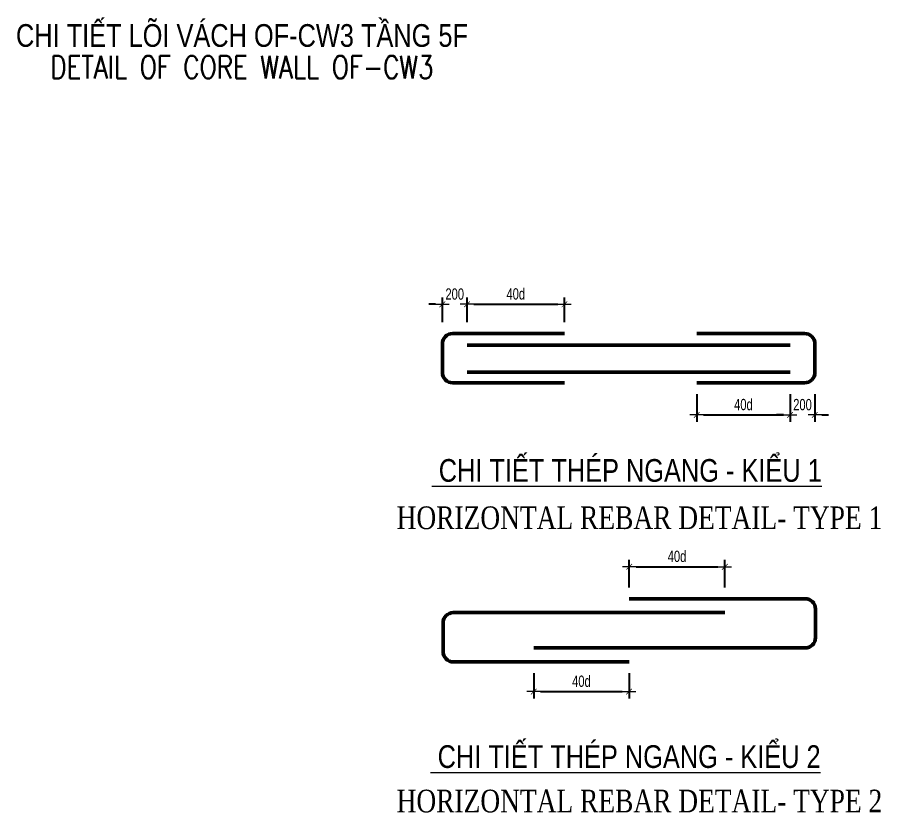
# Model space of a CAD drawing. Header units: millimetres. Extents: x 988833 to 1318015, y -9365 to 47591.
# Drawn here: x 1013425 to 1022943, y 22442 to 31203 of the extents above; entities that cross this region are included whole.
import ezdxf
from ezdxf.enums import TextEntityAlignment as Align

# ---------------------------------------------------------------- set-up
doc = ezdxf.new("R2010")
doc.units = ezdxf.units.MM
doc.header["$MEASUREMENT"] = 0
doc.layers.get('Defpoints').update_dxf_attribs({"color": 151, "lineweight": 9})
for name, color, linetype, lineweight in [('NDC_S_ANNO', 7, 'Continuous', 20), ('NDC_S_DIM', 1, 'Continuous', 15), ('NDC_S_ENG TITLE', 3, 'Continuous', 20), ('NDC_S_TEXT SYMBOL', 7, 'Continuous', 20), ('NDC_S_VN TEXT', 7, 'Continuous', 20), ('NDC_S_VN TITLE', 6, 'Continuous', 35)]:
    doc.layers.add(name, color=color, linetype=linetype, lineweight=lineweight)
doc.layers.add('Reinforcement', color=4, linetype='Continuous')
doc.styles.add('ARIAL', font='arial.ttf', dxfattribs={"width": 0.8})
doc.styles.add('NDC_ANNO', font='', dxfattribs={"width": 0.8})
doc.styles.add('NDC_DIM', font='', dxfattribs={"width": 0.75})
doc.styles.add('NDC_EN TXT', font='romans.shx', dxfattribs={"width": 0.8})
doc.styles.add('NDC_VIE TXT', font='arial.ttf', dxfattribs={"width": 0.8})
doc.styles.add('VNTIMEH', font='vntimeh.shx', dxfattribs={"width": 0.8, "bigfont": 'vns.shx'})
doc.styles.get('NDC_ANNO').set_extended_font_data('Dotum')
doc.styles.get('NDC_DIM').set_extended_font_data('Dotum')
doc.dimstyles.new('NDC_dim_50', dxfattribs={"dimscale": 50, "dimtxt": 2.5, "dimasz": 1.5, "dimexe": 1.5, "dimexo": 2.5, "dimgap": 1, "dimtad": 1, "dimdec": 0, "dimzin": 0, "dimdsep": 46, "dimtxsty": 'NDC_DIM', "dimblk": 'DIMMARK', "dimcen": 0.09, "dimdle": 1.2, "dimclrd": 1, "dimclre": 1, "dimclrt": 3, "dimadec": 0, "dimazin": 0, "dimtfac": 1, "dimtdec": 0, "dimtix": 1, "dimtofl": 0, "dimtmove": 0, "dimatfit": 3, "dimfxl": 6, "dimfxlon": 1, "dimtolj": 1, "dimtzin": 0, "dimarcsym": 0})

# ---------------------------------------------------------------- blocks, each defined once
blk = doc.blocks.new('DIMMARK')
at = {"layer": 'NDC_S_DIM', "color": 1}
blk.add_line((-1.5, 0), (1, 0), dxfattribs=at)
at = {"layer": 'NDC_S_DIM', "color": 2, "const_width": 0.1}
blk.add_lwpolyline([(-0.42, -0.42), (0.42, 0.42)], dxfattribs=at)
blk = doc.blocks.new('*D14')
at = {"layer": 'Defpoints', "color": 0, "transparency": 16777216}
for p in [(1019456.7, 28041.3), (1018383.1, 27719.6), (1019456.7, 27719.6)]:
    blk.add_point(p, dxfattribs=at)
at = {"layer": 'NDC_S_DIM', "color": 1, "lineweight": -2, "transparency": 16777216}
for p, q in [((1018383.1, 27844.6), (1018383.1, 28116.3)), ((1019456.7, 27844.6), (1019456.7, 28116.3)), ((1018458.1, 28041.3), (1019381.7, 28041.3))]:
    blk.add_line(p, q, dxfattribs=at)
at = {"layer": 'NDC_S_DIM', "color": 1, "lineweight": -2, "transparency": 16777216, "xscale": 75, "yscale": 75, "zscale": 75, "rotation": 180}
blk.add_blockref('DIMMARK', (1018383.1, 28041.3), dxfattribs=at)
at = {"layer": 'NDC_S_DIM', "color": 1, "lineweight": -2, "transparency": 16777216, "xscale": 75, "yscale": 75, "zscale": 75}
blk.add_blockref('DIMMARK', (1019456.7, 28041.3), dxfattribs=at)
at = {"layer": 'NDC_S_DIM', "color": 3, "transparency": 16777216, "insert": (1018919.9, 28155.2), "char_height": 125, "attachment_point": 5, "style": 'NDC_DIM'}
blk.add_mtext('\\A1;40d', dxfattribs=at)
blk = doc.blocks.new('*D15')
at = {"layer": 'Defpoints', "color": 0, "transparency": 16777216}
for p in [(1020914.3, 27176.8), (1021944.2, 27176.8), (1021944.2, 26823)]:
    blk.add_point(p, dxfattribs=at)
at = {"layer": 'NDC_S_DIM', "color": 1, "lineweight": -2, "transparency": 16777216}
for p, q in [((1020914.3, 27051.8), (1020914.3, 26748)), ((1021944.2, 27051.8), (1021944.2, 26748)), ((1020989.3, 26823), (1021869.2, 26823))]:
    blk.add_line(p, q, dxfattribs=at)
at = {"layer": 'NDC_S_DIM', "color": 1, "lineweight": -2, "transparency": 16777216, "xscale": 75, "yscale": 75, "zscale": 75, "rotation": 180}
blk.add_blockref('DIMMARK', (1020914.3, 26823), dxfattribs=at)
at = {"layer": 'NDC_S_DIM', "color": 1, "lineweight": -2, "transparency": 16777216, "xscale": 75, "yscale": 75, "zscale": 75}
blk.add_blockref('DIMMARK', (1021944.2, 26823), dxfattribs=at)
at = {"layer": 'NDC_S_DIM', "color": 3, "transparency": 16777216, "insert": (1021429.2, 26936.8), "char_height": 125, "attachment_point": 5, "style": 'NDC_DIM'}
blk.add_mtext('\\A1;40d', dxfattribs=at)
blk = doc.blocks.new('*D16')
at = {"layer": 'Defpoints', "color": 0, "transparency": 16777216}
for p in [(1021223.7, 25150.8), (1020170.6, 24798.9), (1021223.7, 24798.9)]:
    blk.add_point(p, dxfattribs=at)
at = {"layer": 'NDC_S_DIM', "color": 1, "lineweight": -2, "transparency": 16777216}
for p, q in [((1020170.6, 24923.9), (1020170.6, 25225.8)), ((1021223.7, 24923.9), (1021223.7, 25225.8)), ((1020245.6, 25150.8), (1021148.7, 25150.8))]:
    blk.add_line(p, q, dxfattribs=at)
at = {"layer": 'NDC_S_DIM', "color": 1, "lineweight": -2, "transparency": 16777216, "xscale": 75, "yscale": 75, "zscale": 75, "rotation": 180}
blk.add_blockref('DIMMARK', (1020170.6, 25150.8), dxfattribs=at)
at = {"layer": 'NDC_S_DIM', "color": 1, "lineweight": -2, "transparency": 16777216, "xscale": 75, "yscale": 75, "zscale": 75}
blk.add_blockref('DIMMARK', (1021223.7, 25150.8), dxfattribs=at)
at = {"layer": 'NDC_S_DIM', "color": 3, "transparency": 16777216, "insert": (1020697.1, 25264.7), "char_height": 125, "attachment_point": 5, "style": 'NDC_DIM'}
blk.add_mtext('\\A1;40d', dxfattribs=at)
blk = doc.blocks.new('*D17')
at = {"layer": 'Defpoints', "color": 0, "transparency": 16777216}
for p in [(1019117.6, 24102.8), (1020169.2, 24102.8), (1020169.2, 23775.2)]:
    blk.add_point(p, dxfattribs=at)
at = {"layer": 'NDC_S_DIM', "color": 1, "lineweight": -2, "transparency": 16777216}
for p, q in [((1019117.6, 23977.8), (1019117.6, 23700.2)), ((1020169.2, 23977.8), (1020169.2, 23700.2)), ((1019192.6, 23775.2), (1020094.2, 23775.2))]:
    blk.add_line(p, q, dxfattribs=at)
at = {"layer": 'NDC_S_DIM', "color": 1, "lineweight": -2, "transparency": 16777216, "xscale": 75, "yscale": 75, "zscale": 75, "rotation": 180}
blk.add_blockref('DIMMARK', (1019117.6, 23775.2), dxfattribs=at)
at = {"layer": 'NDC_S_DIM', "color": 1, "lineweight": -2, "transparency": 16777216, "xscale": 75, "yscale": 75, "zscale": 75}
blk.add_blockref('DIMMARK', (1020169.2, 23775.2), dxfattribs=at)
at = {"layer": 'NDC_S_DIM', "color": 3, "transparency": 16777216, "insert": (1019643.4, 23889.1), "char_height": 125, "attachment_point": 5, "style": 'NDC_DIM'}
blk.add_mtext('\\A1;40d', dxfattribs=at)
blk = doc.blocks.new('*D18')
at = {"layer": 'Defpoints', "color": 0, "transparency": 16777216}
for p in [(1018110.6, 28041.3), (1018110.6, 27718.2), (1018383.1, 27719.6)]:
    blk.add_point(p, dxfattribs=at)
at = {"layer": 'NDC_S_DIM', "color": 1, "lineweight": -2, "transparency": 16777216}
for p, q in [((1018110.6, 27843.2), (1018110.6, 28116.3)), ((1018383.1, 27844.6), (1018383.1, 28116.3)), ((1018035.6, 28041.3), (1017960.6, 28041.3)), ((1018458.1, 28041.3), (1018533.1, 28041.3))]:
    blk.add_line(p, q, dxfattribs=at)
at = {"layer": 'NDC_S_DIM', "color": 1, "lineweight": -2, "transparency": 16777216, "xscale": 75, "yscale": 75, "zscale": 75}
blk.add_blockref('DIMMARK', (1018110.6, 28041.3), dxfattribs=at)
at = {"layer": 'NDC_S_DIM', "color": 1, "lineweight": -2, "transparency": 16777216, "xscale": 75, "yscale": 75, "zscale": 75, "rotation": 180}
blk.add_blockref('DIMMARK', (1018383.1, 28041.3), dxfattribs=at)
at = {"layer": 'NDC_S_DIM', "color": 3, "transparency": 16777216, "insert": (1018246.8, 28153.9), "char_height": 125, "attachment_point": 5, "style": 'NDC_DIM'}
blk.add_mtext('\\A1;200', dxfattribs=at)
blk = doc.blocks.new('*D19')
at = {"layer": 'Defpoints', "color": 0, "transparency": 16777216}
for p in [(1021944.2, 27176.8), (1022216.7, 27176.8), (1021944.2, 26823)]:
    blk.add_point(p, dxfattribs=at)
at = {"layer": 'NDC_S_DIM', "color": 1, "lineweight": -2, "transparency": 16777216}
for p, q in [((1021944.2, 27051.8), (1021944.2, 26748)), ((1022216.7, 27051.8), (1022216.7, 26748)), ((1021869.2, 26823), (1021794.2, 26823)), ((1022291.7, 26823), (1022366.7, 26823))]:
    blk.add_line(p, q, dxfattribs=at)
at = {"layer": 'NDC_S_DIM', "color": 1, "lineweight": -2, "transparency": 16777216, "xscale": 75, "yscale": 75, "zscale": 75}
blk.add_blockref('DIMMARK', (1021944.2, 26823), dxfattribs=at)
at = {"layer": 'NDC_S_DIM', "color": 1, "lineweight": -2, "transparency": 16777216, "xscale": 75, "yscale": 75, "zscale": 75, "rotation": 180}
blk.add_blockref('DIMMARK', (1022216.7, 26823), dxfattribs=at)
at = {"layer": 'NDC_S_DIM', "color": 3, "transparency": 16777216, "insert": (1022080.4, 26935.6), "char_height": 125, "attachment_point": 5, "style": 'NDC_DIM'}
blk.add_mtext('\\A1;200', dxfattribs=at)
blk = doc.blocks.new('Drawing name_symbol')
at = {"layer": 'NDC_S_ENG TITLE', "style": 'NDC_EN TXT', "width": 0.8}
blk.add_attdef('SECTDET1', text='', height=5, dxfattribs=at).set_placement((0, 1.01), align=Align.CENTER)
at = {"layer": 'NDC_S_TEXT SYMBOL', "lineweight": 25, "style": 'NDC_ANNO', "width": 0.8}
blk.add_attdef('SSCALE', text='', height=2.5, dxfattribs=at).set_placement((0, -4), align=Align.CENTER)
at = {"layer": 'NDC_S_VN TITLE', "style": 'NDC_VIE TXT', "width": 0.8}
blk.add_attdef('SECTDET2', text='', height=5, dxfattribs=at).set_placement((0, 7.97), align=Align.CENTER)

msp = doc.modelspace()

# ---------------------------------------------------------------- linework, layer by layer
at = {"layer": 'Reinforcement', "lineweight": 50}
for p, q in [((1018383.1, 27590.7), (1021944.2, 27590.7)), ((1018383.1, 27295.2), (1021944.2, 27295.2))]:
    msp.add_line(p, q, dxfattribs=at)
for points in [[(1019456.7, 27719.6), (1018224.3, 27719.6, 0.414214), (1018110.6, 27605.8), (1018110.6, 27290.5, 0.414214), (1018224.3, 27176.8), (1019456.7, 27176.8)], [(1020914.3, 27719.6), (1022102.9, 27719.6, -0.414214), (1022216.7, 27605.8), (1022216.7, 27290.5, -0.414214), (1022102.9, 27176.8), (1020914.3, 27176.8)], [(1019117.6, 24256.1), (1022109.9, 24256.1, 0.414214), (1022223.7, 24369.9), (1022223.7, 24685.2, 0.414214), (1022109.9, 24798.9)], [(1022223.7, 24685.2, 0.414214), (1022109.9, 24798.9), (1020170.6, 24798.9)], [(1021223.7, 24645.5), (1018231.3, 24645.5, 0.414214), (1018117.6, 24531.8), (1018117.6, 24216.5, 0.414214), (1018231.3, 24102.8), (1020169.2, 24102.8)]]:
    msp.add_lwpolyline(points, format="xyb", dxfattribs=at)

# ---------------------------------------------------------------- block references
at = {"layer": 'NDC_S_ANNO'}
ref = msp.add_blockref('Drawing name_symbol', (1015901.7, 30478.8), dxfattribs=dict(at, xscale=50, yscale=50, zscale=50))
ref.add_attrib('SECTDET1', 'DETAIL OF CORE WALL OF-CW3', dxfattribs={"layer": 'NDC_S_ENG TITLE', "height": 250, "style": 'NDC_EN TXT', "width": 0.8}).set_placement((1015901.7, 30529.4), align=Align.CENTER)
ref.add_attrib('SECTDET2', 'CHI TIẾT LÕI VÁCH OF-CW3 TẦNG 5F', dxfattribs={"layer": 'NDC_S_VN TITLE', "height": 250, "style": 'NDC_VIE TXT', "width": 0.8}).set_placement((1015901.7, 30877.4), align=Align.CENTER)

# ---------------------------------------------------------------- texts
at = {"layer": 'NDC_S_ENG TITLE', "style": 'VNTIMEH', "width": 0.8}
for s, p in [('horizontal rebar detail- type 1', (1017606.3, 25565.7)), ('horizontal rebar detail- type 2', (1017606.3, 22445.3))]:
    msp.add_text(s, height=250, dxfattribs=at).set_placement(p)
at = {"layer": 'NDC_S_VN TEXT', "style": 'ARIAL', "width": 0.8}
for s, p in [('%%u CHI TIẾT THÉP NGANG - KIỂU 1', (1017993, 26086.8)), ('%%u CHI TIẾT THÉP NGANG - KIỂU 2', (1017980.7, 22934.9))]:
    msp.add_text(s, height=250, dxfattribs=at).set_placement(p)

# ---------------------------------------------------------------- dimensions: what is measured, and where the dimension line sits
at = {"layer": 'NDC_S_DIM'}
for base, p1, p2, text, picture, middle in [((1018110.6, 28041.3), (1018383.1, 27719.6), (1018110.6, 27718.2), '200', '*D18', (1018246.8, 28153.9)), ((1019456.7, 28041.3), (1018383.1, 27719.6), (1019456.7, 27719.6), '40d', '*D14', (1018919.9, 28155.2)), ((1021944.2, 26823), (1020914.3, 27176.8), (1021944.2, 27176.8), '40d', '*D15', (1021429.2, 26936.8)), ((1021944.2, 26823), (1022216.7, 27176.8), (1021944.2, 27176.8), '200', '*D19', (1022080.4, 26935.6)), ((1021223.7, 25150.8), (1020170.6, 24798.9), (1021223.7, 24798.9), '40d', '*D16', (1020697.1, 25264.7)), ((1020169.2, 23775.2), (1019117.6, 24102.8), (1020169.2, 24102.8), '40d', '*D17', (1019643.4, 23889.1))]:
    dim = msp.add_linear_dim(base=base, p1=p1, p2=p2, text=text, dimstyle='NDC_dim_50', override={"dimtmove": 1}, dxfattribs=at)
    dim.commit()
    dim.dimension.update_dxf_attribs({"geometry": picture, "text_midpoint": middle})

doc.saveas('drawing.dxf')
